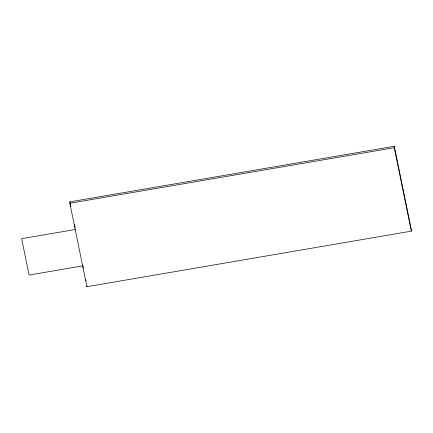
<?xml version="1.0" encoding="UTF-8"?>
<svg xmlns="http://www.w3.org/2000/svg" width="433" height="433" viewBox="0 0 433 433"><rect width="100%" height="100%" fill="white"/><g stroke="black" fill="none" stroke-linecap="round" stroke-linejoin="round"><path stroke-width="0.65" d="M69.854 203.25L69.886 201.843L394.295 146.294L411.35 229.75L411.318 231.157L86.909 286.706L69.854 203.25L394.263 147.696L394.295 146.294M86.909 286.706L86.93 285.769M75.688 229.42L21.65 238.675L29.087 275.069L83.125 265.813M394.263 147.696L411.318 231.157M69.886 201.843L70.833 206.481M74.487 224.364L75.163 227.677M83.147 266.755L83.417 268.081M85.723 279.339L85.994 280.665"/></g></svg>
